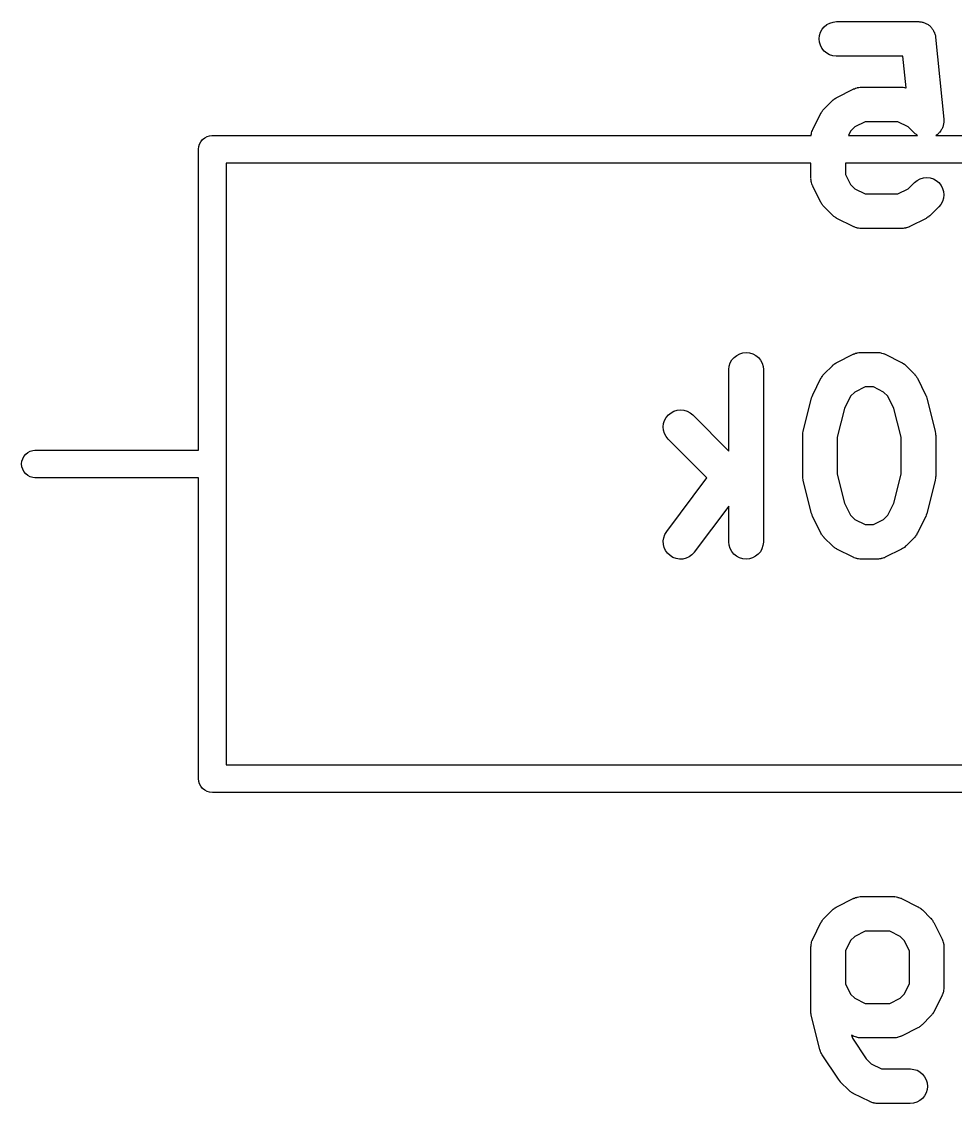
# Model space of a CAD drawing. Extents: x 19 to 116, y -142 to -17.
# Drawn here: x 50.51 to 54.574, y -131.054 to -126.344 of the extents above; entities that cross this region are included whole.
import ezdxf

# ---------------------------------------------------------------- set-up
doc = ezdxf.new("R2010")
doc.units = 0
doc.layers.add('BLACK', color=7, linetype='CONTINUOUS')

msp = doc.modelspace()

# ---------------------------------------------------------------- linework, layer by layer
at = {"layer": 'BLACK', "linetype": 'CONTINUOUS'}
for p, q in [((53.9943, -126.377), (54.0036, -126.366)), ((54.0036, -126.366), (54.0149, -126.357)), ((54.0149, -126.357), (54.0278, -126.35)), ((54.0278, -126.35), (54.0419, -126.346)), ((54.0419, -126.346), (54.0564, -126.344)), ((54.0564, -126.344), (54.4136, -126.344)), ((54.4136, -126.344), (54.4146, -126.344)), ((54.4146, -126.344), (54.4179, -126.345)), ((54.4179, -126.345), (54.4213, -126.345)), ((54.4213, -126.345), (54.4252, -126.345)), ((54.4252, -126.345), (54.4292, -126.346)), ((54.4292, -126.346), (54.4323, -126.347)), ((54.4323, -126.347), (54.4356, -126.348)), ((54.4356, -126.348), (54.4393, -126.349)), ((54.4393, -126.349), (54.4431, -126.35)), ((54.4431, -126.35), (54.446, -126.352)), ((54.446, -126.352), (54.4491, -126.353)), ((54.4491, -126.353), (54.4524, -126.355)), ((54.4524, -126.355), (54.4559, -126.357)), ((54.4559, -126.357), (54.4585, -126.36)), ((54.4585, -126.36), (54.4613, -126.361)), ((54.4613, -126.361), (54.4641, -126.364)), ((54.4641, -126.364), (54.4672, -126.367)), ((54.4672, -126.367), (54.4692, -126.369)), ((54.4692, -126.369), (54.4716, -126.372)), ((53.9814, -126.419), (53.983, -126.404)), ((53.983, -126.404), (53.9873, -126.39)), ((53.9873, -126.39), (53.9943, -126.377)), ((54.4716, -126.372), (54.4738, -126.375)), ((54.4738, -126.375), (54.4763, -126.378)), ((54.4763, -126.378), (54.4779, -126.381)), ((54.4779, -126.381), (54.4797, -126.384)), ((54.4797, -126.384), (54.4813, -126.388)), ((54.4813, -126.388), (54.4831, -126.391)), ((54.4831, -126.391), (54.4841, -126.394)), ((54.4841, -126.394), (54.4853, -126.397)), ((54.4853, -126.397), (54.4861, -126.401)), ((54.4861, -126.401), (54.4872, -126.405)), ((54.4872, -126.405), (54.4875, -126.409)), ((54.4875, -126.409), (54.4882, -126.412)), ((54.4882, -126.412), (54.5239, -126.769)), ((53.9828, -126.433), (53.9814, -126.419)), ((53.9869, -126.447), (53.9828, -126.433)), ((53.9937, -126.46), (53.9869, -126.447)), ((54.0028, -126.472), (53.9937, -126.46)), ((54.0141, -126.481), (54.0028, -126.472)), ((54.0269, -126.488), (54.0141, -126.481)), ((54.0408, -126.493), (54.0269, -126.488)), ((54.0554, -126.494), (54.0408, -126.493)), ((54.0564, -126.494), (54.0554, -126.494)), ((54.3457, -126.494), (54.0564, -126.494)), ((54.3595, -126.632), (54.3457, -126.494)), ((54.0586, -126.674), (54.13, -126.638)), ((54.13, -126.638), (54.131, -126.637)), ((54.131, -126.637), (54.133, -126.637)), ((54.133, -126.637), (54.135, -126.636)), ((54.135, -126.636), (54.1399, -126.634)), ((54.1399, -126.634), (54.1447, -126.632)), ((54.1447, -126.632), (54.1469, -126.632)), ((54.1469, -126.632), (54.149, -126.631)), ((54.149, -126.631), (54.1541, -126.631)), ((54.1541, -126.631), (54.1592, -126.63)), ((54.1592, -126.63), (54.1614, -126.63)), ((54.1614, -126.63), (54.1636, -126.63)), ((54.1636, -126.63), (54.3421, -126.63)), ((54.3421, -126.63), (54.3432, -126.63)), ((54.3432, -126.63), (54.3454, -126.63)), ((54.3454, -126.63), (54.3476, -126.63)), ((54.3476, -126.63), (54.3526, -126.631)), ((54.3526, -126.631), (54.3577, -126.632)), ((54.3577, -126.632), (54.3595, -126.632)), ((54.0034, -126.723), (54.0391, -126.688)), ((54.0391, -126.688), (54.0399, -126.687)), ((54.0399, -126.687), (54.0431, -126.684)), ((54.0431, -126.684), (54.0462, -126.681)), ((54.0462, -126.681), (54.0489, -126.68)), ((54.0489, -126.68), (54.0513, -126.678)), ((54.0513, -126.678), (54.055, -126.676)), ((54.055, -126.676), (54.0586, -126.674)), ((53.9536, -126.814), (53.9893, -126.743)), ((53.9893, -126.743), (53.9898, -126.742)), ((53.9898, -126.742), (53.9921, -126.738)), ((53.9921, -126.738), (53.9941, -126.735)), ((53.9941, -126.735), (53.9961, -126.732)), ((53.9961, -126.732), (53.9978, -126.73)), ((53.9978, -126.73), (54.0007, -126.727)), ((54.0007, -126.727), (54.0034, -126.723)), ((54.1813, -126.78), (54.1366, -126.802)), ((54.3244, -126.78), (54.1813, -126.78)), ((54.3691, -126.802), (54.3244, -126.78)), ((54.5227, -126.792), (54.5216, -126.795)), ((54.5231, -126.788), (54.5227, -126.792)), ((54.5238, -126.785), (54.5231, -126.788)), ((54.5239, -126.781), (54.5238, -126.785)), ((54.5239, -126.769), (54.524, -126.77)), ((54.5243, -126.777), (54.5239, -126.781)), ((54.524, -126.77), (54.524, -126.774)), ((54.524, -126.774), (54.5243, -126.777)), ((51.3282, -126.841), (51.3371, -126.84)), ((51.3371, -126.84), (51.3371, -126.84)), ((51.3371, -126.84), (51.34, -126.84)), ((51.34, -126.84), (51.3429, -126.84)), ((51.3429, -126.84), (53.9463, -126.84)), ((53.9463, -126.84), (53.9468, -126.837)), ((53.9468, -126.837), (53.9474, -126.832)), ((53.9474, -126.832), (53.948, -126.83)), ((53.948, -126.83), (53.9484, -126.828)), ((53.9484, -126.828), (53.9502, -126.823)), ((53.9502, -126.823), (53.9518, -126.818)), ((53.9518, -126.818), (53.9528, -126.816)), ((53.9528, -126.816), (53.9536, -126.814)), ((54.1181, -126.821), (54.1085, -126.84)), ((54.1085, -126.84), (54.4099, -126.84)), ((54.1366, -126.802), (54.1181, -126.821)), ((54.3963, -126.829), (54.3691, -126.802)), ((54.399, -126.832), (54.3963, -126.829)), ((54.4016, -126.834), (54.399, -126.832)), ((54.4047, -126.836), (54.4016, -126.834)), ((54.4076, -126.839), (54.4047, -126.836)), ((54.4099, -126.84), (54.4076, -126.839)), ((54.4906, -126.839), (54.4888, -126.84)), ((54.4888, -126.84), (54.767, -126.84)), ((54.4934, -126.837), (54.4906, -126.839)), ((54.4964, -126.835), (54.4934, -126.837)), ((54.499, -126.832), (54.4964, -126.835)), ((54.5019, -126.83), (54.499, -126.832)), ((54.5043, -126.827), (54.5019, -126.83)), ((54.5068, -126.825), (54.5043, -126.827)), ((54.5089, -126.821), (54.5068, -126.825)), ((54.5113, -126.819), (54.5089, -126.821)), ((54.513, -126.815), (54.5113, -126.819)), ((54.5151, -126.812), (54.513, -126.815)), ((54.5165, -126.809), (54.5151, -126.812)), ((54.5183, -126.806), (54.5165, -126.809)), ((54.5194, -126.802), (54.5183, -126.806)), ((54.5208, -126.799), (54.5194, -126.802)), ((54.5216, -126.795), (54.5208, -126.799)), ((51.2809, -126.888), (51.2843, -126.877)), ((51.2843, -126.877), (51.2899, -126.867)), ((51.2899, -126.867), (51.2974, -126.857)), ((51.2974, -126.857), (51.3065, -126.85)), ((51.3065, -126.85), (51.3169, -126.844)), ((51.3169, -126.844), (51.3282, -126.841)), ((51.2797, -126.9), (51.2809, -126.888)), ((51.28, -126.903), (51.2797, -126.9)), ((51.28, -128.21), (51.28, -126.903)), ((53.9457, -126.96), (51.4, -126.96)), ((51.4, -126.96), (51.4, -128.267)), ((53.9457, -127.026), (53.9457, -126.96)), ((54.7899, -126.96), (54.0957, -126.96)), ((54.0957, -126.96), (54.0957, -127.009)), ((53.9459, -127.029), (53.9457, -127.026)), ((54.0957, -127.009), (54.1181, -127.053)), ((54.4084, -127.035), (54.4214, -127.028)), ((54.4214, -127.028), (54.4355, -127.024)), ((54.4355, -127.024), (54.4501, -127.023)), ((54.4501, -127.023), (54.4646, -127.024)), ((54.4646, -127.024), (54.4786, -127.029)), ((53.9458, -127.031), (53.9459, -127.029)), ((53.9466, -127.036), (53.9458, -127.031)), ((53.9471, -127.041), (53.9466, -127.036)), ((53.9478, -127.043), (53.9471, -127.041)), ((53.9481, -127.045), (53.9478, -127.043)), ((53.9499, -127.05), (53.9481, -127.045)), ((53.9514, -127.055), (53.9499, -127.05)), ((53.9524, -127.057), (53.9514, -127.055)), ((53.9532, -127.059), (53.9524, -127.057)), ((53.9536, -127.06), (53.9532, -127.059)), ((53.9893, -127.131), (53.9536, -127.06)), ((54.1181, -127.053), (54.1366, -127.072)), ((54.1366, -127.072), (54.1813, -127.094)), ((54.3244, -127.094), (54.3691, -127.072)), ((54.3691, -127.072), (54.3963, -127.045)), ((54.3963, -127.045), (54.397, -127.044)), ((54.397, -127.044), (54.4084, -127.035)), ((54.4786, -127.029), (54.4914, -127.036)), ((54.4914, -127.036), (54.5027, -127.045)), ((54.5027, -127.045), (54.5119, -127.057)), ((54.5119, -127.057), (54.5187, -127.07)), ((54.5187, -127.07), (54.5229, -127.084)), ((54.1813, -127.094), (54.3244, -127.094)), ((54.5228, -127.113), (54.5185, -127.127)), ((54.5243, -127.098), (54.5228, -127.113)), ((54.5229, -127.084), (54.5243, -127.098)), ((53.9916, -127.135), (53.9893, -127.131)), ((53.9935, -127.139), (53.9916, -127.135)), ((53.9955, -127.141), (53.9935, -127.139)), ((53.9971, -127.144), (53.9955, -127.141)), ((54, -127.147), (53.9971, -127.144)), ((54.0027, -127.15), (54, -127.147)), ((54.0034, -127.151), (54.0027, -127.15)), ((54.0391, -127.187), (54.0034, -127.151)), ((54.5023, -127.151), (54.4666, -127.187)), ((54.5116, -127.14), (54.5023, -127.151)), ((54.5185, -127.127), (54.5116, -127.14)), ((54.0424, -127.189), (54.0391, -127.187)), ((54.0454, -127.192), (54.0424, -127.189)), ((54.048, -127.194), (54.0454, -127.192)), ((54.0504, -127.196), (54.048, -127.194)), ((54.0541, -127.198), (54.0504, -127.196)), ((54.0577, -127.2), (54.0541, -127.198)), ((54.0586, -127.201), (54.0577, -127.2)), ((54.13, -127.236), (54.0586, -127.201)), ((54.4471, -127.201), (54.3757, -127.236)), ((54.4507, -127.198), (54.4471, -127.201)), ((54.4544, -127.196), (54.4507, -127.198)), ((54.4569, -127.195), (54.4544, -127.196)), ((54.4595, -127.193), (54.4569, -127.195)), ((54.4626, -127.19), (54.4595, -127.193)), ((54.4659, -127.187), (54.4626, -127.19)), ((54.4666, -127.187), (54.4659, -127.187)), ((54.1321, -127.237), (54.13, -127.236)), ((54.134, -127.238), (54.1321, -127.237)), ((54.1389, -127.24), (54.134, -127.238)), ((54.1437, -127.242), (54.1389, -127.24)), ((54.1459, -127.242), (54.1437, -127.242)), ((54.148, -127.243), (54.1459, -127.242)), ((54.1531, -127.243), (54.148, -127.243)), ((54.1581, -127.244), (54.1531, -127.243)), ((54.1603, -127.244), (54.1581, -127.244)), ((54.1625, -127.244), (54.1603, -127.244)), ((54.1636, -127.244), (54.1625, -127.244)), ((54.3421, -127.244), (54.1636, -127.244)), ((54.3443, -127.244), (54.3421, -127.244)), ((54.3465, -127.244), (54.3443, -127.244)), ((54.3516, -127.243), (54.3465, -127.244)), ((54.3567, -127.243), (54.3516, -127.243)), ((54.3588, -127.242), (54.3567, -127.243)), ((54.361, -127.242), (54.3588, -127.242)), ((54.3658, -127.24), (54.361, -127.242)), ((54.3707, -127.239), (54.3658, -127.24)), ((54.3727, -127.238), (54.3707, -127.239)), ((54.3747, -127.237), (54.3727, -127.238)), ((54.3757, -127.236), (54.3747, -127.237)), ((53.5946, -127.83), (53.6017, -127.817)), ((53.6017, -127.817), (53.6111, -127.806)), ((53.6111, -127.806), (53.6225, -127.797)), ((53.6225, -127.797), (53.6355, -127.79)), ((53.6355, -127.79), (53.6495, -127.786)), ((53.6495, -127.786), (53.6641, -127.784)), ((53.6641, -127.784), (53.6787, -127.786)), ((53.6787, -127.786), (53.6926, -127.79)), ((53.6926, -127.79), (53.7055, -127.797)), ((53.7055, -127.797), (53.7168, -127.806)), ((53.7168, -127.806), (53.726, -127.818)), ((53.726, -127.818), (53.7329, -127.831)), ((54.055, -127.83), (54.0586, -127.828)), ((54.0586, -127.828), (54.13, -127.792)), ((54.13, -127.792), (54.131, -127.792)), ((54.131, -127.792), (54.133, -127.791)), ((54.133, -127.791), (54.135, -127.79)), ((54.135, -127.79), (54.1399, -127.788)), ((54.1399, -127.788), (54.1447, -127.787)), ((54.1447, -127.787), (54.1469, -127.786)), ((54.1469, -127.786), (54.149, -127.786)), ((54.149, -127.786), (54.1541, -127.785)), ((54.1541, -127.785), (54.1592, -127.784)), ((54.1592, -127.784), (54.1614, -127.784)), ((54.1614, -127.784), (54.1636, -127.784)), ((54.1636, -127.784), (54.235, -127.784)), ((54.235, -127.784), (54.236, -127.784)), ((54.236, -127.784), (54.2382, -127.785)), ((54.2382, -127.785), (54.2404, -127.784)), ((54.2404, -127.784), (54.2455, -127.785)), ((54.2455, -127.785), (54.2506, -127.786)), ((54.2506, -127.786), (54.2527, -127.787)), ((54.2527, -127.787), (54.2549, -127.787)), ((54.2549, -127.787), (54.2597, -127.789)), ((54.2597, -127.789), (54.2645, -127.79)), ((54.2645, -127.79), (54.2665, -127.791)), ((54.2665, -127.791), (54.2685, -127.792)), ((54.2685, -127.792), (54.34, -127.828)), ((54.34, -127.828), (54.3409, -127.828)), ((54.3409, -127.828), (54.3444, -127.831)), ((53.5886, -127.858), (53.5902, -127.844)), ((53.5886, -127.859), (53.5886, -127.858)), ((53.5886, -128.214), (53.5886, -127.859)), ((53.5902, -127.844), (53.5946, -127.83)), ((53.7329, -127.831), (53.7371, -127.845)), ((53.7371, -127.845), (53.7386, -127.859)), ((53.7386, -127.859), (53.7386, -128.609)), ((54.0034, -127.878), (54.0391, -127.842)), ((54.0391, -127.842), (54.0399, -127.841)), ((54.0399, -127.841), (54.0431, -127.839)), ((54.0431, -127.839), (54.0462, -127.836)), ((54.0462, -127.836), (54.0489, -127.834)), ((54.0489, -127.834), (54.0513, -127.832)), ((54.0513, -127.832), (54.055, -127.83)), ((54.3444, -127.831), (54.3481, -127.833)), ((54.3481, -127.833), (54.3506, -127.835)), ((54.3506, -127.835), (54.3532, -127.836)), ((54.3532, -127.836), (54.3562, -127.839)), ((54.3562, -127.839), (54.3595, -127.842)), ((54.3595, -127.842), (54.3952, -127.878)), ((53.9536, -127.969), (53.9893, -127.897)), ((53.9893, -127.897), (53.9898, -127.896)), ((53.9898, -127.896), (53.9921, -127.893)), ((53.9921, -127.893), (53.9941, -127.889)), ((53.9941, -127.889), (53.9961, -127.887)), ((53.9961, -127.887), (53.9978, -127.884)), ((53.9978, -127.884), (54.0007, -127.881)), ((54.0007, -127.881), (54.0034, -127.878)), ((54.3952, -127.878), (54.3959, -127.878)), ((54.3959, -127.878), (54.3985, -127.882)), ((54.3985, -127.882), (54.4014, -127.885)), ((54.4014, -127.885), (54.4031, -127.887)), ((54.4031, -127.887), (54.405, -127.89)), ((54.405, -127.89), (54.407, -127.894)), ((54.407, -127.894), (54.4092, -127.897)), ((54.4092, -127.897), (54.4449, -127.969)), ((53.9509, -127.976), (53.9533, -127.969)), ((53.9533, -127.969), (53.9535, -127.969)), ((53.9535, -127.969), (53.9536, -127.969)), ((54.1366, -127.957), (54.1181, -127.975)), ((54.1813, -127.934), (54.1366, -127.957)), ((54.2173, -127.934), (54.1813, -127.934)), ((54.262, -127.957), (54.2173, -127.934)), ((54.2805, -127.975), (54.262, -127.957)), ((54.4449, -127.969), (54.4454, -127.97)), ((54.4454, -127.97), (54.4455, -127.97)), ((54.4455, -127.97), (54.4457, -127.97)), ((54.4457, -127.97), (54.4481, -127.977)), ((53.9122, -128.127), (53.948, -127.984)), ((53.948, -127.984), (53.9482, -127.983)), ((53.9482, -127.983), (53.9483, -127.983)), ((53.9483, -127.983), (53.9484, -127.982)), ((53.9484, -127.982), (53.9509, -127.976)), ((54.1181, -127.975), (54.0915, -128.028)), ((54.3071, -128.028), (54.2805, -127.975)), ((54.4481, -127.977), (54.4504, -127.983)), ((54.4504, -127.983), (54.4505, -127.984)), ((54.4505, -127.984), (54.4506, -127.984)), ((54.4506, -127.984), (54.4863, -128.127)), ((53.3158, -128.067), (53.3252, -128.056)), ((53.3252, -128.056), (53.3366, -128.047)), ((53.3366, -128.047), (53.3495, -128.04)), ((53.3495, -128.04), (53.3635, -128.036)), ((53.3635, -128.036), (53.3781, -128.034)), ((53.3781, -128.034), (53.3927, -128.036)), ((53.3927, -128.036), (53.4067, -128.04)), ((53.4067, -128.04), (53.4196, -128.047)), ((53.4196, -128.047), (53.4309, -128.056)), ((53.4309, -128.056), (53.5886, -128.214)), ((54.0915, -128.028), (54.06, -128.154)), ((54.3386, -128.154), (54.3071, -128.028)), ((53.3029, -128.108), (53.3044, -128.094)), ((53.3041, -128.123), (53.3029, -128.108)), ((53.3044, -128.094), (53.3088, -128.08)), ((53.3088, -128.08), (53.3158, -128.067)), ((53.3082, -128.137), (53.3041, -128.123)), ((53.315, -128.15), (53.3082, -128.137)), ((53.3241, -128.162), (53.315, -128.15)), ((53.91, -128.144), (53.9102, -128.143)), ((53.91, -128.145), (53.91, -128.144)), ((53.91, -128.324), (53.91, -128.145)), ((53.9101, -128.141), (53.911, -128.135)), ((53.9102, -128.143), (53.9101, -128.141)), ((53.911, -128.135), (53.9116, -128.129)), ((53.9116, -128.129), (53.912, -128.128)), ((53.912, -128.128), (53.9122, -128.127)), ((54.06, -128.154), (54.06, -128.314)), ((54.3386, -128.314), (54.3386, -128.154)), ((54.4863, -128.127), (54.4866, -128.128)), ((54.4866, -128.128), (54.4868, -128.129)), ((54.4868, -128.129), (54.4871, -128.13)), ((54.4871, -128.13), (54.4877, -128.136)), ((54.4877, -128.136), (54.4885, -128.142)), ((54.4885, -128.142), (54.4884, -128.144)), ((54.4884, -128.144), (54.4886, -128.145)), ((54.4886, -128.145), (54.4886, -128.324)), ((53.3248, -128.162), (53.3241, -128.162)), ((53.4931, -128.331), (53.3248, -128.162)), ((50.5109, -128.258), (50.5143, -128.247)), ((50.5143, -128.247), (50.5199, -128.237)), ((50.5199, -128.237), (50.5274, -128.227)), ((50.5274, -128.227), (50.5365, -128.22)), ((50.5365, -128.22), (50.5469, -128.214)), ((50.5469, -128.214), (50.5582, -128.211)), ((50.5582, -128.211), (50.5671, -128.21)), ((50.5671, -128.21), (51.28, -128.21)), ((50.5097, -128.27), (50.5109, -128.258)), ((50.5109, -128.282), (50.5097, -128.27)), ((50.5143, -128.293), (50.5109, -128.282)), ((50.5199, -128.303), (50.5143, -128.293)), ((51.4, -128.267), (51.4003, -128.27)), ((51.4003, -128.27), (51.4, -128.273)), ((51.4, -128.273), (51.4, -129.58)), ((50.5274, -128.313), (50.5199, -128.303)), ((50.5365, -128.32), (50.5274, -128.313)), ((50.5469, -128.326), (50.5365, -128.32)), ((50.5582, -128.329), (50.5469, -128.326)), ((50.5671, -128.33), (50.5582, -128.329)), ((51.28, -128.33), (50.5671, -128.33)), ((51.28, -129.637), (51.28, -128.33)), ((53.3179, -128.564), (53.4931, -128.331)), ((53.9101, -128.325), (53.91, -128.324)), ((53.91, -128.326), (53.9101, -128.325)), ((53.9108, -128.332), (53.91, -128.326)), ((53.9114, -128.338), (53.9108, -128.332)), ((53.9118, -128.339), (53.9114, -128.338)), ((53.912, -128.341), (53.9118, -128.339)), ((53.9122, -128.342), (53.912, -128.341)), ((53.948, -128.485), (53.9122, -128.342)), ((54.06, -128.314), (54.0915, -128.44)), ((54.3071, -128.44), (54.3386, -128.314)), ((54.4863, -128.342), (54.4506, -128.485)), ((54.4865, -128.34), (54.4863, -128.342)), ((54.4869, -128.339), (54.4865, -128.34)), ((54.4876, -128.333), (54.4869, -128.339)), ((54.4885, -128.327), (54.4876, -128.333)), ((54.4886, -128.325), (54.4884, -128.326)), ((54.4884, -128.326), (54.4885, -128.327)), ((54.4886, -128.324), (54.4886, -128.325)), ((54.0915, -128.44), (54.1181, -128.493)), ((54.2805, -128.493), (54.3071, -128.44)), ((53.5886, -128.453), (53.4379, -128.654)), ((53.5886, -128.609), (53.5886, -128.453)), ((53.9481, -128.485), (53.948, -128.485)), ((53.9505, -128.492), (53.9481, -128.485)), ((53.9481, -128.485), (53.9481, -128.485)), ((54.4502, -128.486), (54.4477, -128.493)), ((54.4504, -128.486), (54.4502, -128.486)), ((54.4502, -128.486), (54.4502, -128.486)), ((54.4506, -128.485), (54.4504, -128.486)), ((53.9529, -128.498), (53.9505, -128.492)), ((53.9531, -128.499), (53.9529, -128.498)), ((53.9532, -128.499), (53.9531, -128.499)), ((53.9536, -128.5), (53.9532, -128.499)), ((53.9893, -128.571), (53.9536, -128.5)), ((54.1181, -128.493), (54.1366, -128.512)), ((54.1366, -128.512), (54.1813, -128.534)), ((54.1813, -128.534), (54.2173, -128.534)), ((54.2173, -128.534), (54.262, -128.512)), ((54.262, -128.512), (54.2805, -128.493)), ((54.4449, -128.5), (54.4092, -128.571)), ((54.4451, -128.5), (54.4449, -128.5)), ((54.4452, -128.499), (54.4451, -128.5)), ((54.4477, -128.493), (54.4452, -128.499)), ((53.3052, -128.591), (53.3103, -128.577)), ((53.3103, -128.577), (53.3179, -128.564)), ((53.9916, -128.575), (53.9893, -128.571)), ((53.9935, -128.579), (53.9916, -128.575)), ((53.9955, -128.581), (53.9935, -128.579)), ((53.9971, -128.584), (53.9955, -128.581)), ((54.4025, -128.582), (54.4008, -128.585)), ((54.4045, -128.58), (54.4025, -128.582)), ((54.4065, -128.576), (54.4045, -128.58)), ((54.4087, -128.572), (54.4065, -128.576)), ((54.4092, -128.571), (54.4087, -128.572)), ((53.303, -128.605), (53.3052, -128.591)), ((53.3036, -128.62), (53.303, -128.605)), ((53.307, -128.634), (53.3036, -128.62)), ((53.59, -128.624), (53.5886, -128.609)), ((53.5942, -128.638), (53.59, -128.624)), ((53.7369, -128.625), (53.7325, -128.639)), ((53.7386, -128.61), (53.7369, -128.625)), ((53.7386, -128.609), (53.7386, -128.61)), ((54, -128.587), (53.9971, -128.584)), ((54.0027, -128.59), (54, -128.587)), ((54.0034, -128.591), (54.0027, -128.59)), ((54.0391, -128.627), (54.0034, -128.591)), ((54.0424, -128.629), (54.0391, -128.627)), ((54.0454, -128.632), (54.0424, -128.629)), ((54.3554, -128.63), (54.3524, -128.633)), ((54.3587, -128.627), (54.3554, -128.63)), ((54.3595, -128.627), (54.3587, -128.627)), ((54.3952, -128.591), (54.3595, -128.627)), ((54.3979, -128.588), (54.3952, -128.591)), ((54.4008, -128.585), (54.3979, -128.588)), ((53.3131, -128.647), (53.307, -128.634)), ((53.3217, -128.659), (53.3131, -128.647)), ((53.3324, -128.669), (53.3217, -128.659)), ((53.3449, -128.677), (53.3324, -128.669)), ((53.3586, -128.682), (53.3449, -128.677)), ((53.4153, -128.674), (53.4019, -128.68)), ((53.4272, -128.666), (53.4153, -128.674)), ((53.4372, -128.655), (53.4272, -128.666)), ((53.4379, -128.654), (53.4372, -128.655)), ((53.6011, -128.651), (53.5942, -128.638)), ((53.6104, -128.662), (53.6011, -128.651)), ((53.6216, -128.671), (53.6104, -128.662)), ((53.6345, -128.678), (53.6216, -128.671)), ((53.7046, -128.672), (53.6917, -128.679)), ((53.716, -128.663), (53.7046, -128.672)), ((53.7255, -128.652), (53.716, -128.663)), ((53.7325, -128.639), (53.7255, -128.652)), ((54.048, -128.634), (54.0454, -128.632)), ((54.0504, -128.636), (54.048, -128.634)), ((54.0541, -128.638), (54.0504, -128.636)), ((54.0577, -128.64), (54.0541, -128.638)), ((54.0586, -128.641), (54.0577, -128.64)), ((54.13, -128.676), (54.0586, -128.641)), ((54.1321, -128.677), (54.13, -128.676)), ((54.134, -128.678), (54.1321, -128.677)), ((54.2676, -128.677), (54.2655, -128.678)), ((54.2685, -128.676), (54.2676, -128.677)), ((54.34, -128.641), (54.2685, -128.676)), ((54.3435, -128.638), (54.34, -128.641)), ((54.3473, -128.636), (54.3435, -128.638)), ((54.3497, -128.635), (54.3473, -128.636)), ((54.3524, -128.633), (54.3497, -128.635)), ((53.3731, -128.684), (53.3586, -128.682)), ((53.3877, -128.684), (53.3731, -128.684)), ((53.4019, -128.68), (53.3877, -128.684)), ((53.6485, -128.683), (53.6345, -128.678)), ((53.663, -128.684), (53.6485, -128.683)), ((53.6776, -128.683), (53.663, -128.684)), ((53.6917, -128.679), (53.6776, -128.683)), ((54.1389, -128.68), (54.134, -128.678)), ((54.1437, -128.682), (54.1389, -128.68)), ((54.1459, -128.682), (54.1437, -128.682)), ((54.148, -128.683), (54.1459, -128.682)), ((54.1531, -128.683), (54.148, -128.683)), ((54.1581, -128.684), (54.1531, -128.683)), ((54.1603, -128.684), (54.1581, -128.684)), ((54.1625, -128.684), (54.1603, -128.684)), ((54.1636, -128.684), (54.1625, -128.684)), ((54.235, -128.684), (54.1636, -128.684)), ((54.2372, -128.684), (54.235, -128.684)), ((54.2394, -128.684), (54.2372, -128.684)), ((54.2445, -128.683), (54.2394, -128.684)), ((54.2496, -128.683), (54.2445, -128.683)), ((54.2517, -128.682), (54.2496, -128.683)), ((54.2539, -128.682), (54.2517, -128.682)), ((54.2587, -128.68), (54.2539, -128.682)), ((54.2636, -128.679), (54.2587, -128.68)), ((54.2655, -128.678), (54.2636, -128.679)), ((51.4, -129.58), (57.82, -129.58)), ((51.2797, -129.64), (51.28, -129.637)), ((51.2809, -129.652), (51.2797, -129.64)), ((51.2843, -129.663), (51.2809, -129.652)), ((51.2844, -129.663), (51.2843, -129.663)), ((51.2899, -129.673), (51.2844, -129.663)), ((51.2974, -129.683), (51.2899, -129.673)), ((51.3065, -129.69), (51.2974, -129.683)), ((51.3169, -129.696), (51.3065, -129.69)), ((51.3282, -129.699), (51.3169, -129.696)), ((51.34, -129.7), (51.3282, -129.699)), ((51.3429, -129.7), (51.34, -129.7)), ((57.8771, -129.7), (51.3429, -129.7)), ((54.0586, -130.198), (54.13, -130.162)), ((54.13, -130.162), (54.131, -130.162)), ((54.131, -130.162), (54.133, -130.161)), ((54.133, -130.161), (54.135, -130.16)), ((54.135, -130.16), (54.1399, -130.158)), ((54.1399, -130.158), (54.1447, -130.157)), ((54.1447, -130.157), (54.1469, -130.156)), ((54.1469, -130.156), (54.149, -130.156)), ((54.149, -130.156), (54.1541, -130.155)), ((54.1541, -130.155), (54.1592, -130.154)), ((54.1592, -130.154), (54.1614, -130.154)), ((54.1614, -130.154), (54.1636, -130.154)), ((54.1636, -130.154), (54.3064, -130.154)), ((54.3064, -130.154), (54.3075, -130.154)), ((54.3075, -130.154), (54.3097, -130.155)), ((54.3097, -130.155), (54.3119, -130.154)), ((54.3119, -130.154), (54.3169, -130.155)), ((54.3169, -130.155), (54.322, -130.156)), ((54.322, -130.156), (54.3241, -130.157)), ((54.3241, -130.157), (54.3263, -130.157)), ((54.3263, -130.157), (54.3311, -130.159)), ((54.3311, -130.159), (54.336, -130.16)), ((54.336, -130.16), (54.3379, -130.161)), ((54.3379, -130.161), (54.34, -130.162)), ((54.34, -130.162), (54.4114, -130.198)), ((54.0034, -130.248), (54.0391, -130.212)), ((54.0391, -130.212), (54.0399, -130.211)), ((54.0399, -130.211), (54.0431, -130.209)), ((54.0431, -130.209), (54.0462, -130.206)), ((54.0462, -130.206), (54.0489, -130.204)), ((54.0489, -130.204), (54.0513, -130.202)), ((54.0513, -130.202), (54.055, -130.2)), ((54.055, -130.2), (54.0586, -130.198)), ((54.4114, -130.198), (54.4123, -130.198)), ((54.4123, -130.198), (54.4159, -130.201)), ((54.4159, -130.201), (54.4196, -130.203)), ((54.4196, -130.203), (54.422, -130.205)), ((54.422, -130.205), (54.4246, -130.206)), ((54.4246, -130.206), (54.4276, -130.209)), ((54.4276, -130.209), (54.4309, -130.212)), ((54.4309, -130.212), (54.4666, -130.248)), ((53.9536, -130.339), (53.9893, -130.267)), ((53.9893, -130.267), (53.9898, -130.266)), ((53.9898, -130.266), (53.9921, -130.263)), ((53.9921, -130.263), (53.9941, -130.259)), ((53.9941, -130.259), (53.9961, -130.257)), ((53.9961, -130.257), (53.9978, -130.254)), ((53.9978, -130.254), (54.0007, -130.251)), ((54.0007, -130.251), (54.0034, -130.248)), ((54.4666, -130.248), (54.4673, -130.248)), ((54.4673, -130.248), (54.47, -130.252)), ((54.47, -130.252), (54.4729, -130.255)), ((54.4729, -130.255), (54.4745, -130.257)), ((54.4745, -130.257), (54.4765, -130.26)), ((54.4765, -130.26), (54.4784, -130.264)), ((54.4784, -130.264), (54.4807, -130.267)), ((54.4807, -130.267), (54.5164, -130.339)), ((54.1813, -130.304), (54.1366, -130.327)), ((54.2887, -130.304), (54.1813, -130.304)), ((54.3334, -130.327), (54.2887, -130.304)), ((53.9457, -130.371), (53.946, -130.369)), ((53.9457, -130.372), (53.9457, -130.371)), ((53.9457, -130.658), (53.9457, -130.372)), ((53.9459, -130.367), (53.9468, -130.362)), ((53.946, -130.369), (53.9459, -130.367)), ((53.9468, -130.362), (53.9474, -130.357)), ((53.9474, -130.357), (53.948, -130.354)), ((53.948, -130.354), (53.9484, -130.352)), ((53.9484, -130.352), (53.9502, -130.347)), ((53.9502, -130.347), (53.9518, -130.343)), ((53.9518, -130.343), (53.9528, -130.341)), ((53.9528, -130.341), (53.9536, -130.339)), ((54.1181, -130.345), (54.0957, -130.39)), ((54.1366, -130.327), (54.1181, -130.345)), ((54.3519, -130.345), (54.3334, -130.327)), ((54.3743, -130.39), (54.3519, -130.345)), ((54.5164, -130.339), (54.5168, -130.34)), ((54.5168, -130.34), (54.5176, -130.342)), ((54.5176, -130.342), (54.5186, -130.344)), ((54.5186, -130.344), (54.5201, -130.348)), ((54.5201, -130.348), (54.5219, -130.353)), ((54.5219, -130.353), (54.5222, -130.355)), ((54.5222, -130.355), (54.5229, -130.358)), ((54.5229, -130.358), (54.5234, -130.363)), ((54.5234, -130.363), (54.5242, -130.368)), ((54.5242, -130.368), (54.5241, -130.37)), ((54.5241, -130.37), (54.5243, -130.372)), ((54.5243, -130.372), (54.5243, -130.551)), ((54.0957, -130.39), (54.0957, -130.533)), ((54.3743, -130.533), (54.3743, -130.39)), ((54.0957, -130.533), (54.1181, -130.578)), ((54.3519, -130.578), (54.3743, -130.533)), ((54.5232, -130.561), (54.5226, -130.566)), ((54.5241, -130.556), (54.5232, -130.561)), ((54.5243, -130.552), (54.524, -130.554)), ((54.524, -130.554), (54.5241, -130.556)), ((54.5243, -130.551), (54.5243, -130.552)), ((54.1181, -130.578), (54.1366, -130.596)), ((54.1366, -130.596), (54.1813, -130.619)), ((54.2887, -130.619), (54.3334, -130.596)), ((54.3334, -130.596), (54.3519, -130.578)), ((54.5164, -130.584), (54.4807, -130.656)), ((54.5172, -130.582), (54.5164, -130.584)), ((54.5182, -130.58), (54.5172, -130.582)), ((54.5198, -130.575), (54.5182, -130.58)), ((54.5216, -130.571), (54.5198, -130.575)), ((54.522, -130.568), (54.5216, -130.571)), ((54.5226, -130.566), (54.522, -130.568)), ((54.1813, -130.619), (54.2887, -130.619)), ((53.9458, -130.659), (53.9457, -130.658)), ((53.9458, -130.661), (53.9458, -130.659)), ((53.9466, -130.666), (53.9458, -130.661)), ((53.9471, -130.672), (53.9466, -130.666)), ((53.9475, -130.674), (53.9471, -130.672)), ((53.9477, -130.675), (53.9475, -130.674)), ((53.948, -130.676), (53.9477, -130.675)), ((53.9837, -130.819), (53.948, -130.676)), ((54.4666, -130.675), (54.4309, -130.711)), ((54.4693, -130.672), (54.4666, -130.675)), ((54.4722, -130.669), (54.4693, -130.672)), ((54.4739, -130.666), (54.4722, -130.669)), ((54.4759, -130.664), (54.4739, -130.666)), ((54.4779, -130.66), (54.4759, -130.664)), ((54.4802, -130.657), (54.4779, -130.66)), ((54.4807, -130.656), (54.4802, -130.657)), ((54.4114, -130.725), (54.34, -130.761)), ((54.415, -130.723), (54.4114, -130.725)), ((54.4187, -130.721), (54.415, -130.723)), ((54.4211, -130.719), (54.4187, -130.721)), ((54.4238, -130.717), (54.4211, -130.719)), ((54.4269, -130.714), (54.4238, -130.717)), ((54.4301, -130.712), (54.4269, -130.714)), ((54.4309, -130.711), (54.4301, -130.712)), ((54.13, -130.761), (54.1228, -130.757)), ((54.1228, -130.757), (54.126, -130.77)), ((54.126, -130.77), (54.1861, -130.86)), ((54.1321, -130.761), (54.13, -130.761)), ((54.134, -130.763), (54.1321, -130.761)), ((54.1389, -130.764), (54.134, -130.763)), ((54.1437, -130.766), (54.1389, -130.764)), ((54.1459, -130.766), (54.1437, -130.766)), ((54.148, -130.767), (54.1459, -130.766)), ((54.1531, -130.768), (54.148, -130.767)), ((54.1581, -130.768), (54.1531, -130.768)), ((54.1603, -130.768), (54.1581, -130.768)), ((54.1625, -130.769), (54.1603, -130.768)), ((54.1636, -130.769), (54.1625, -130.769)), ((54.3064, -130.769), (54.1636, -130.769)), ((54.3086, -130.768), (54.3064, -130.769)), ((54.3108, -130.768), (54.3086, -130.768)), ((54.3159, -130.768), (54.3108, -130.768)), ((54.321, -130.767), (54.3159, -130.768)), ((54.3231, -130.767), (54.321, -130.767)), ((54.3253, -130.766), (54.3231, -130.767)), ((54.3301, -130.764), (54.3253, -130.766)), ((54.335, -130.763), (54.3301, -130.764)), ((54.337, -130.762), (54.335, -130.763)), ((54.339, -130.761), (54.337, -130.762)), ((54.34, -130.761), (54.339, -130.761)), ((53.9854, -130.824), (53.9837, -130.819)), ((53.9867, -130.828), (53.9854, -130.824)), ((53.9878, -130.83), (53.9867, -130.828)), ((53.9886, -130.833), (53.9878, -130.83)), ((53.9912, -130.837), (53.9886, -130.833)), ((53.9934, -130.841), (53.9912, -130.837)), ((53.994, -130.842), (53.9934, -130.841)), ((54.0655, -130.949), (53.994, -130.842)), ((54.1861, -130.86), (54.208, -130.882)), ((54.208, -130.882), (54.2527, -130.904)), ((54.2527, -130.904), (54.3779, -130.904)), ((54.3779, -130.904), (54.3789, -130.904)), ((54.3789, -130.904), (54.3934, -130.906)), ((54.3934, -130.906), (54.4074, -130.91)), ((54.4074, -130.91), (54.4202, -130.917)), ((54.4202, -130.917), (54.4314, -130.927)), ((54.4314, -130.927), (54.4406, -130.938)), ((54.4406, -130.938), (54.4474, -130.951)), ((54.0698, -130.955), (54.0655, -130.949)), ((54.0741, -130.96), (54.0698, -130.955)), ((54.0747, -130.961), (54.0741, -130.96)), ((54.0748, -130.961), (54.0747, -130.961)), ((54.0747, -130.961), (54.0747, -130.961)), ((54.0747, -130.961), (54.0747, -130.961)), ((54.1105, -130.997), (54.0748, -130.961)), ((54.4474, -130.951), (54.4515, -130.965)), ((54.4529, -130.98), (54.4513, -130.994)), ((54.4515, -130.965), (54.4529, -130.98)), ((54.1138, -130.999), (54.1105, -130.997)), ((54.1168, -131.002), (54.1138, -130.999)), ((54.1194, -131.004), (54.1168, -131.002)), ((54.1218, -131.006), (54.1194, -131.004)), ((54.1256, -131.008), (54.1218, -131.006)), ((54.1291, -131.01), (54.1256, -131.008)), ((54.13, -131.011), (54.1291, -131.01)), ((54.2015, -131.046), (54.13, -131.011)), ((54.44, -131.021), (54.4307, -131.033)), ((54.447, -131.008), (54.44, -131.021)), ((54.4513, -130.994), (54.447, -131.008)), ((54.2035, -131.047), (54.2015, -131.046)), ((54.2055, -131.048), (54.2035, -131.047)), ((54.2103, -131.05), (54.2055, -131.048)), ((54.2151, -131.052), (54.2103, -131.05)), ((54.2173, -131.052), (54.2151, -131.052)), ((54.2194, -131.053), (54.2173, -131.052)), ((54.2245, -131.053), (54.2194, -131.053)), ((54.2296, -131.054), (54.2245, -131.053)), ((54.2318, -131.054), (54.2296, -131.054)), ((54.234, -131.054), (54.2318, -131.054)), ((54.235, -131.054), (54.234, -131.054)), ((54.3779, -131.054), (54.235, -131.054)), ((54.3924, -131.053), (54.3779, -131.054)), ((54.4064, -131.049), (54.3924, -131.053)), ((54.4194, -131.042), (54.4064, -131.049)), ((54.4307, -131.033), (54.4194, -131.042))]:
    msp.add_line(p, q, dxfattribs=at)

doc.saveas('drawing.dxf')
